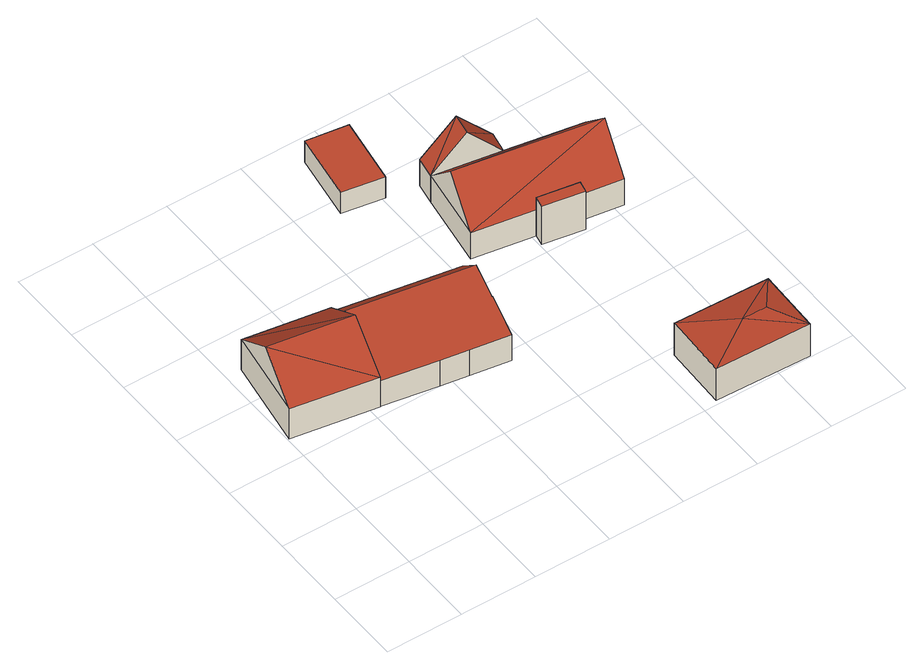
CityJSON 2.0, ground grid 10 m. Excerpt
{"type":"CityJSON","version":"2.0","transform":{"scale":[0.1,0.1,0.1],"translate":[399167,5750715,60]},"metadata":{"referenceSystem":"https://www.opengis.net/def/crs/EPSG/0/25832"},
"CityObjects":{
"building1":{"type":"Building","attributes":{"Gemeindeschluessel":"05515000","Geometrietyp2DReferenz":"3000","function":"31001_2700","roofType":"3100","measuredHeight":9.04},"geometry":[{"type":"Solid","lod":"2","boundaries":[[[[0,1,2,3]],[[4,5,1,0]],[[6,7,5,4]],[[3,2,7,6]],[[0,8,4]],[[6,9,3]],[[3,9,8]],[[8,0,3]],[[9,6,4]],[[4,8,9]],[[1,5,7,2]]]],"semantics":{"surfaces":[{"type":"WallSurface"},{"type":"RoofSurface"},{"type":"GroundSurface"}],"values":[[0,0,0,0,0,0,1,1,1,1,2]]}}]},
"building2":{"type":"Building","attributes":{"Gemeindeschluessel":"05515000","Geometrietyp2DReferenz":"3000","function":"31001_2700","roofType":"3100","measuredHeight":7.16},"geometry":[{"type":"Solid","lod":"2","boundaries":[[[[10,11,12,13]],[[14,15,11,10]],[[16,17,15,14]],[[18,19,17,16]],[[20,21,19,18]],[[22,23,21,20]],[[24,25,23,22]],[[26,27,25,24]],[[28,29,27,26]],[[30,31,29,28]],[[13,12,31,30]],[[24,22,20,26]],[[18,16,14,10,13,30,28,26,20]],[[11,15,17,19,21,23,25,27,29,31,12]]]],"semantics":{"surfaces":[{"type":"WallSurface"},{"type":"RoofSurface"},{"type":"GroundSurface"}],"values":[[0,0,0,0,0,0,0,0,0,0,0,1,1,2]]}}]},
"building3":{"type":"Building","attributes":{"Gemeindeschluessel":"05515000","Geometrietyp2DReferenz":"3000","function":"31001_2460","roofType":"1000","measuredHeight":3.31},"geometry":[{"type":"Solid","lod":"2","boundaries":[[[[32,33,34,35]],[[36,37,33,32]],[[38,39,37,36]],[[35,34,39,38]],[[36,32,35,38]],[[33,37,39,34]]]],"semantics":{"surfaces":[{"type":"WallSurface"},{"type":"RoofSurface"},{"type":"GroundSurface"}],"values":[[0,0,0,0,1,2]]}}]},
"building4":{"type":"Building","attributes":{"Gemeindeschluessel":"05515000","Geometrietyp2DReferenz":"3000","function":"31001_2700","roofType":"3200","measuredHeight":5.83},"geometry":[{"type":"Solid","lod":"2","boundaries":[[[[40,41,42,43]],[[44,45,41,40]],[[46,47,45,44]],[[48,49,47,46]],[[43,42,49,48]],[[40,50,44]],[[46,51,48]],[[51,50,40]],[[40,43,48,51]],[[44,50,51]],[[51,46,44]],[[41,45,47,49,42]]]],"semantics":{"surfaces":[{"type":"WallSurface"},{"type":"RoofSurface"},{"type":"GroundSurface"}],"values":[[0,0,0,0,0,1,1,1,1,1,1,2]]}}]},
"building5":{"type":"Building","attributes":{"Gemeindeschluessel":"05515000","Geometrietyp2DReferenz":"3000","function":"51009_1610","roofType":"1000","measuredHeight":6},"geometry":[{"type":"Solid","lod":"2","boundaries":[[[[52,53,54,55]],[[56,57,53,52]],[[58,59,57,56]],[[55,54,59,58]],[[56,52,55,58]],[[53,57,59,54]]]],"semantics":{"surfaces":[{"type":"WallSurface"},{"type":"RoofSurface"},{"type":"GroundSurface"}],"values":[[0,0,0,0,1,2]]}}]},
"building6":{"type":"Building","attributes":{"Gemeindeschluessel":"05515000","Geometrietyp2DReferenz":"3000","function":"31001_1000"},"address":[{"country":"Germany","locality":"Münster","thoroughfareNumber":"99","thoroughfareName":"Sandweg"}],"children":["building6-1","building6-2"]},
"building6-1":{"type":"BuildingPart","attributes":{"roofType":"3100","measuredHeight":8.89},"parents":["building6"],"geometry":[{"type":"Solid","lod":"2","boundaries":[[[[60,61,62,63]],[[64,65,66,67]],[[63,62,65,64]],[[60,68,67]],[[64,69,63]],[[63,69,68]],[[68,60,63]],[[69,64,67]],[[67,68,69]],[[61,66,65,62]],[[66,61,60,67]]]],"semantics":{"surfaces":[{"type":"WallSurface"},{"type":"RoofSurface"},{"type":"GroundSurface"},{"type":"ClosureSurface"}],"values":[[0,0,0,0,0,1,1,1,1,2,3]]}}]},
"building6-2":{"type":"BuildingPart","attributes":{"roofType":"3100","measuredHeight":9.26},"parents":["building6"],"geometry":[{"type":"Solid","lod":"2","boundaries":[[[[70,71,72,73]],[[74,75,71,70]],[[67,66,75,74]],[[76,77,61,60]],[[78,79,77,76]],[[73,72,79,78]],[[80,81,74]],[[74,70,73,78,80]],[[81,80,76]],[[76,60,67,81]],[[80,78,76]],[[81,67,74]],[[71,75,66,61,77,79,72]],[[66,67,60,61]]]],"semantics":{"surfaces":[{"type":"WallSurface"},{"type":"RoofSurface"},{"type":"GroundSurface"},{"type":"ClosureSurface"}],"values":[[0,0,0,0,0,0,1,1,1,1,0,0,2,3]]}}]}
},
"vertices":[
[2,229,54],[2,229,7],[112,211,7],[112,211,54],[21,347,54],[21,347,7],[130,330,54],[130,330,7],[12,288,97],[121,271,97],
[271,185,48],[271,185,8],[279,232,8],[279,232,65],[220,193,48],[220,193,8],[184,199,48],[184,199,8],[112,211,48],[112,211,8],[125,297,79],[125,297,8],[130,330,48],[130,330,8],[289,303,48],[289,303,8],[284,271,79],[284,271,8],[280,244,69],[280,244,8],[278,233,65],[278,233,8],
[264,568,39],[264,568,6],[250,480,6],[250,480,39],[318,560,39],[318,560,6],[304,471,39],[304,471,6],
[546,85,57],[546,85,7],[424,89,7],[424,89,57],[543,1,57],[543,1,7],[419,5,57],[419,5,7],[422,89,57],[422,89,7],[515,44,65],[483,45,65],
[458,318,67],[458,318,7],[405,327,7],[405,327,67],[455,303,67],[455,303,7],[402,312,67],[402,312,7],
[429,423,47],[429,423,6],[434,450,6],[434,450,47],[346,465,47],[346,465,6],[341,437,6],[341,437,47],[385,430,95],[390,458,95],
[405,327,47],[405,327,6],[458,318,6],[458,318,47],[326,340,47],[326,340,6],[528,406,47],[528,406,6],[512,310,47],[512,310,6],[520,358,98],[334,389,98]
]}
